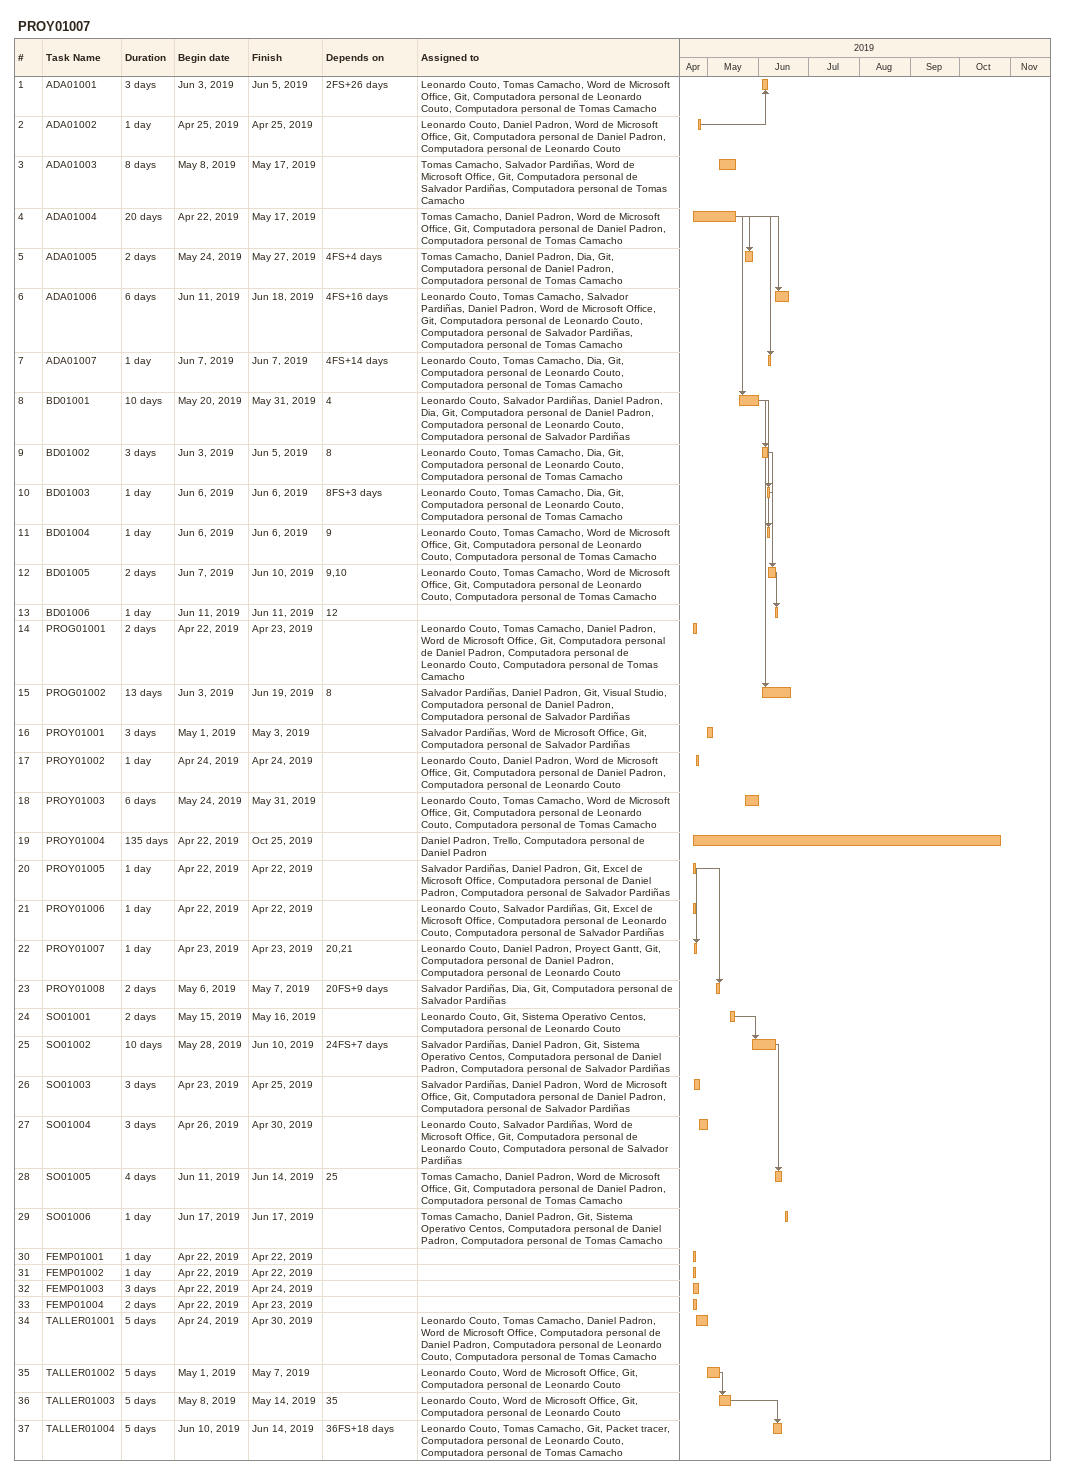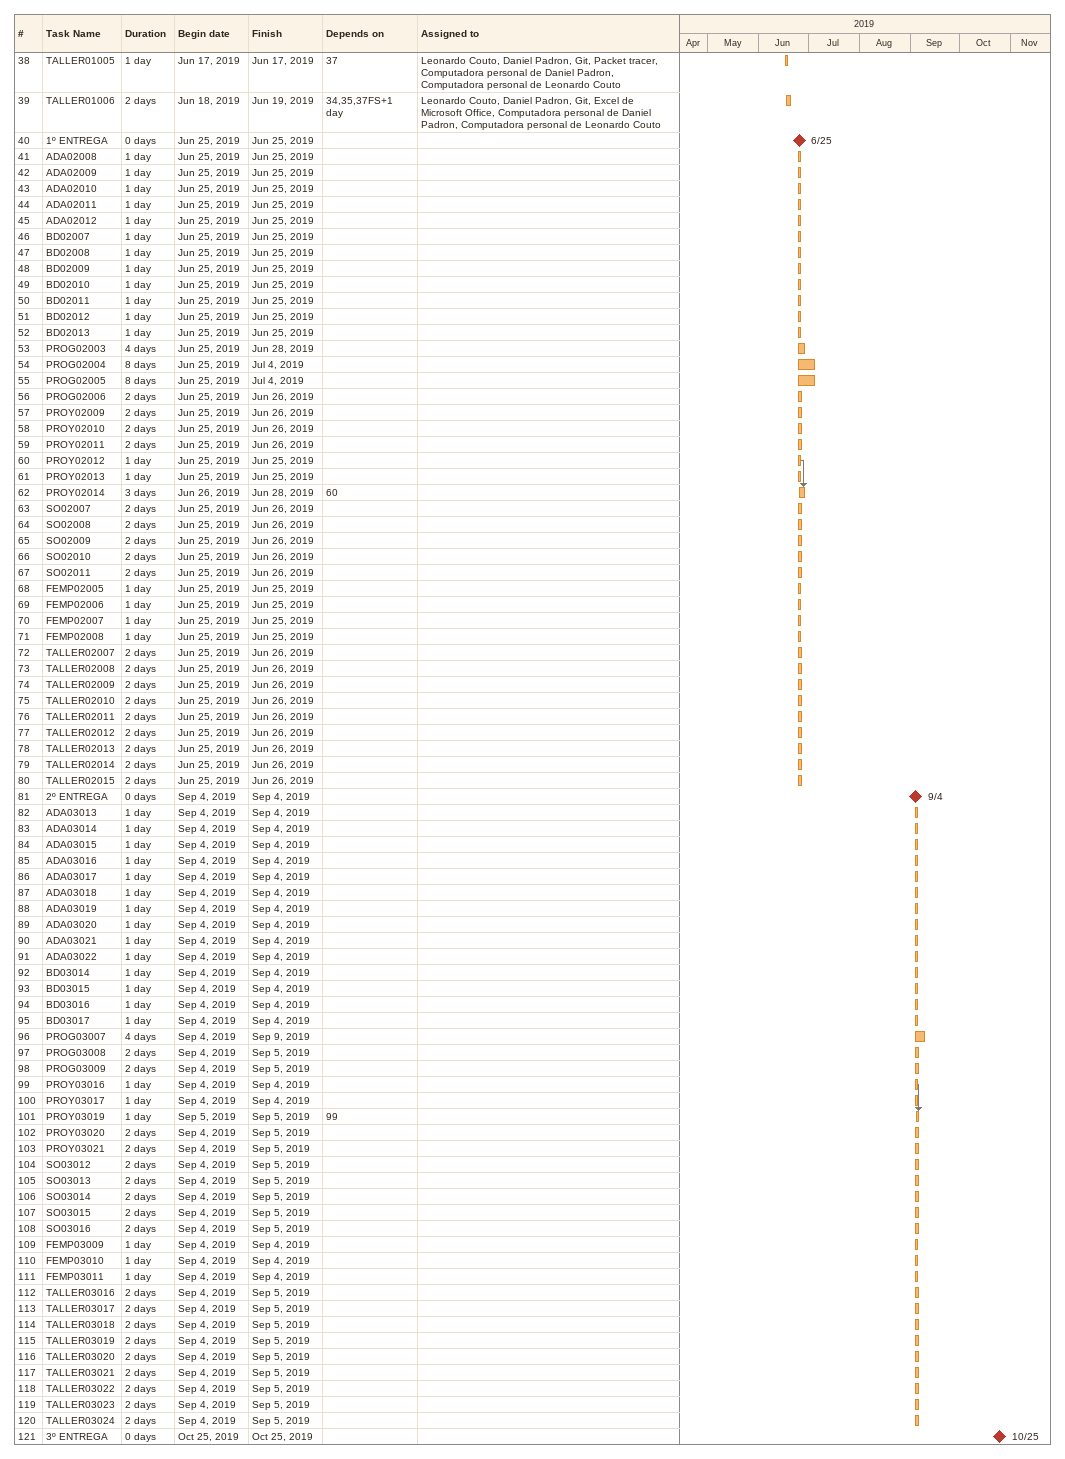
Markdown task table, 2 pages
PROY01007

| ID | Task | Duration | Start | Finish | Predecessors | Resources |
|---|---|---|---|---|---|---|
| 1 | ADA01001 | 3d | 2019-06-03 | 2019-06-05 | 2FS+26d | Leonardo Couto, Tomas Camacho, Word de Microsoft Office, Git, Computadora personal de Leonardo Couto, Computadora personal de Tomas Camacho |
| 2 | ADA01002 | 1d | 2019-04-25 | 2019-04-25 |  | Leonardo Couto, Daniel Padron, Word de Microsoft Office, Git, Computadora personal de Daniel Padron, Computadora personal de Leonardo Couto |
| 3 | ADA01003 | 8d | 2019-05-08 | 2019-05-17 |  | Tomas Camacho, Salvador Pardiñas, Word de Microsoft Office, Git, Computadora personal de Salvador Pardiñas, Computadora personal de Tomas Camacho |
| 4 | ADA01004 | 20d | 2019-04-22 | 2019-05-17 |  | Tomas Camacho, Daniel Padron, Word de Microsoft Office, Git, Computadora personal de Daniel Padron, Computadora personal de Tomas Camacho |
| 5 | ADA01005 | 2d | 2019-05-24 | 2019-05-27 | 4FS+4d | Tomas Camacho, Daniel Padron, Dia, Git, Computadora personal de Daniel Padron, Computadora personal de Tomas Camacho |
| 6 | ADA01006 | 6d | 2019-06-11 | 2019-06-18 | 4FS+16d | Leonardo Couto, Tomas Camacho, Salvador Pardiñas, Daniel Padron, Word de Microsoft Office, Git, Computadora personal de Leonardo Couto, Computadora personal de Salvador Pardiñas, Computadora personal de Tomas Camacho |
| 7 | ADA01007 | 1d | 2019-06-07 | 2019-06-07 | 4FS+14d | Leonardo Couto, Tomas Camacho, Dia, Git, Computadora personal de Leonardo Couto, Computadora personal de Tomas Camacho |
| 8 | BD01001 | 10d | 2019-05-20 | 2019-05-31 | 4 | Leonardo Couto, Salvador Pardiñas, Daniel Padron, Dia, Git, Computadora personal de Daniel Padron, Computadora personal de Leonardo Couto, Computadora personal de Salvador Pardiñas |
| 9 | BD01002 | 3d | 2019-06-03 | 2019-06-05 | 8 | Leonardo Couto, Tomas Camacho, Dia, Git, Computadora personal de Leonardo Couto, Computadora personal de Tomas Camacho |
| 10 | BD01003 | 1d | 2019-06-06 | 2019-06-06 | 8FS+3d | Leonardo Couto, Tomas Camacho, Dia, Git, Computadora personal de Leonardo Couto, Computadora personal de Tomas Camacho |
| 11 | BD01004 | 1d | 2019-06-06 | 2019-06-06 | 9 | Leonardo Couto, Tomas Camacho, Word de Microsoft Office, Git, Computadora personal de Leonardo Couto, Computadora personal de Tomas Camacho |
| 12 | BD01005 | 2d | 2019-06-07 | 2019-06-10 | 9, 10 | Leonardo Couto, Tomas Camacho, Word de Microsoft Office, Git, Computadora personal de Leonardo Couto, Computadora personal de Tomas Camacho |
| 13 | BD01006 | 1d | 2019-06-11 | 2019-06-11 | 12 |  |
| 14 | PROG01001 | 2d | 2019-04-22 | 2019-04-23 |  | Leonardo Couto, Tomas Camacho, Daniel Padron, Word de Microsoft Office, Git, Computadora personal de Daniel Padron, Computadora personal de Leonardo Couto, Computadora personal de Tomas Camacho |
| 15 | PROG01002 | 13d | 2019-06-03 | 2019-06-19 | 8 | Salvador Pardiñas, Daniel Padron, Git, Visual Studio, Computadora personal de Daniel Padron, Computadora personal de Salvador Pardiñas |
| 16 | PROY01001 | 3d | 2019-05-01 | 2019-05-03 |  | Salvador Pardiñas, Word de Microsoft Office, Git, Computadora personal de Salvador Pardiñas |
| 17 | PROY01002 | 1d | 2019-04-24 | 2019-04-24 |  | Leonardo Couto, Daniel Padron, Word de Microsoft Office, Git, Computadora personal de Daniel Padron, Computadora personal de Leonardo Couto |
| 18 | PROY01003 | 6d | 2019-05-24 | 2019-05-31 |  | Leonardo Couto, Tomas Camacho, Word de Microsoft Office, Git, Computadora personal de Leonardo Couto, Computadora personal de Tomas Camacho |
| 19 | PROY01004 | 135d | 2019-04-22 | 2019-10-25 |  | Daniel Padron, Trello, Computadora personal de Daniel Padron |
| 20 | PROY01005 | 1d | 2019-04-22 | 2019-04-22 |  | Salvador Pardiñas, Daniel Padron, Git, Excel de Microsoft Office, Computadora personal de Daniel Padron, Computadora personal de Salvador Pardiñas |
| 21 | PROY01006 | 1d | 2019-04-22 | 2019-04-22 |  | Leonardo Couto, Salvador Pardiñas, Git, Excel de Microsoft Office, Computadora personal de Leonardo Couto, Computadora personal de Salvador Pardiñas |
| 22 | PROY01007 | 1d | 2019-04-23 | 2019-04-23 | 20, 21 | Leonardo Couto, Daniel Padron, Proyect Gantt, Git, Computadora personal de Daniel Padron, Computadora personal de Leonardo Couto |
| 23 | PROY01008 | 2d | 2019-05-06 | 2019-05-07 | 20FS+9d | Salvador Pardiñas, Dia, Git, Computadora personal de Salvador Pardiñas |
| 24 | SO01001 | 2d | 2019-05-15 | 2019-05-16 |  | Leonardo Couto, Git, Sistema Operativo Centos, Computadora personal de Leonardo Couto |
| 25 | SO01002 | 10d | 2019-05-28 | 2019-06-10 | 24FS+7d | Salvador Pardiñas, Daniel Padron, Git, Sistema Operativo Centos, Computadora personal de Daniel Padron, Computadora personal de Salvador Pardiñas |
| 26 | SO01003 | 3d | 2019-04-23 | 2019-04-25 |  | Salvador Pardiñas, Daniel Padron, Word de Microsoft Office, Git, Computadora personal de Daniel Padron, Computadora personal de Salvador Pardiñas |
| 27 | SO01004 | 3d | 2019-04-26 | 2019-04-30 |  | Leonardo Couto, Salvador Pardiñas, Word de Microsoft Office, Git, Computadora personal de Leonardo Couto, Computadora personal de Salvador Pardiñas |
| 28 | SO01005 | 4d | 2019-06-11 | 2019-06-14 | 25 | Tomas Camacho, Daniel Padron, Word de Microsoft Office, Git, Computadora personal de Daniel Padron, Computadora personal de Tomas Camacho |
| 29 | SO01006 | 1d | 2019-06-17 | 2019-06-17 |  | Tomas Camacho, Daniel Padron, Git, Sistema Operativo Centos, Computadora personal de Daniel Padron, Computadora personal de Tomas Camacho |
| 30 | FEMP01001 | 1d | 2019-04-22 | 2019-04-22 |  |  |
| 31 | FEMP01002 | 1d | 2019-04-22 | 2019-04-22 |  |  |
| 32 | FEMP01003 | 3d | 2019-04-22 | 2019-04-24 |  |  |
| 33 | FEMP01004 | 2d | 2019-04-22 | 2019-04-23 |  |  |
| 34 | TALLER01001 | 5d | 2019-04-24 | 2019-04-30 |  | Leonardo Couto, Tomas Camacho, Daniel Padron, Word de Microsoft Office, Computadora personal de Daniel Padron, Computadora personal de Leonardo Couto, Computadora personal de Tomas Camacho |
| 35 | TALLER01002 | 5d | 2019-05-01 | 2019-05-07 |  | Leonardo Couto, Word de Microsoft Office, Git, Computadora personal de Leonardo Couto |
| 36 | TALLER01003 | 5d | 2019-05-08 | 2019-05-14 | 35 | Leonardo Couto, Word de Microsoft Office, Git, Computadora personal de Leonardo Couto |
| 37 | TALLER01004 | 5d | 2019-06-10 | 2019-06-14 | 36FS+18d | Leonardo Couto, Tomas Camacho, Git, Packet tracer, Computadora personal de Leonardo Couto, Computadora personal de Tomas Camacho |
| 38 | TALLER01005 | 1d | 2019-06-17 | 2019-06-17 | 37 | Leonardo Couto, Daniel Padron, Git, Packet tracer, Computadora personal de Daniel Padron, Computadora personal de Leonardo Couto |
| 39 | TALLER01006 | 2d | 2019-06-18 | 2019-06-19 | 34, 35, 37FS+1d | Leonardo Couto, Daniel Padron, Git, Excel de Microsoft Office, Computadora personal de Daniel Padron, Computadora personal de Leonardo Couto |
| 40 | 1º ENTREGA | 0d | 2019-06-25 | 2019-06-25 |  |  |
| 41 | ADA02008 | 1d | 2019-06-25 | 2019-06-25 |  |  |
| 42 | ADA02009 | 1d | 2019-06-25 | 2019-06-25 |  |  |
| 43 | ADA02010 | 1d | 2019-06-25 | 2019-06-25 |  |  |
| 44 | ADA02011 | 1d | 2019-06-25 | 2019-06-25 |  |  |
| 45 | ADA02012 | 1d | 2019-06-25 | 2019-06-25 |  |  |
| 46 | BD02007 | 1d | 2019-06-25 | 2019-06-25 |  |  |
| 47 | BD02008 | 1d | 2019-06-25 | 2019-06-25 |  |  |
| 48 | BD02009 | 1d | 2019-06-25 | 2019-06-25 |  |  |
| 49 | BD02010 | 1d | 2019-06-25 | 2019-06-25 |  |  |
| 50 | BD02011 | 1d | 2019-06-25 | 2019-06-25 |  |  |
| 51 | BD02012 | 1d | 2019-06-25 | 2019-06-25 |  |  |
| 52 | BD02013 | 1d | 2019-06-25 | 2019-06-25 |  |  |
| 53 | PROG02003 | 4d | 2019-06-25 | 2019-06-28 |  |  |
| 54 | PROG02004 | 8d | 2019-06-25 | 2019-07-04 |  |  |
| 55 | PROG02005 | 8d | 2019-06-25 | 2019-07-04 |  |  |
| 56 | PROG02006 | 2d | 2019-06-25 | 2019-06-26 |  |  |
| 57 | PROY02009 | 2d | 2019-06-25 | 2019-06-26 |  |  |
| 58 | PROY02010 | 2d | 2019-06-25 | 2019-06-26 |  |  |
| 59 | PROY02011 | 2d | 2019-06-25 | 2019-06-26 |  |  |
| 60 | PROY02012 | 1d | 2019-06-25 | 2019-06-25 |  |  |
| 61 | PROY02013 | 1d | 2019-06-25 | 2019-06-25 |  |  |
| 62 | PROY02014 | 3d | 2019-06-26 | 2019-06-28 | 60 |  |
| 63 | SO02007 | 2d | 2019-06-25 | 2019-06-26 |  |  |
| 64 | SO02008 | 2d | 2019-06-25 | 2019-06-26 |  |  |
| 65 | SO02009 | 2d | 2019-06-25 | 2019-06-26 |  |  |
| 66 | SO02010 | 2d | 2019-06-25 | 2019-06-26 |  |  |
| 67 | SO02011 | 2d | 2019-06-25 | 2019-06-26 |  |  |
| 68 | FEMP02005 | 1d | 2019-06-25 | 2019-06-25 |  |  |
| 69 | FEMP02006 | 1d | 2019-06-25 | 2019-06-25 |  |  |
| 70 | FEMP02007 | 1d | 2019-06-25 | 2019-06-25 |  |  |
| 71 | FEMP02008 | 1d | 2019-06-25 | 2019-06-25 |  |  |
| 72 | TALLER02007 | 2d | 2019-06-25 | 2019-06-26 |  |  |
| 73 | TALLER02008 | 2d | 2019-06-25 | 2019-06-26 |  |  |
| 74 | TALLER02009 | 2d | 2019-06-25 | 2019-06-26 |  |  |
| 75 | TALLER02010 | 2d | 2019-06-25 | 2019-06-26 |  |  |
| 76 | TALLER02011 | 2d | 2019-06-25 | 2019-06-26 |  |  |
| 77 | TALLER02012 | 2d | 2019-06-25 | 2019-06-26 |  |  |
| 78 | TALLER02013 | 2d | 2019-06-25 | 2019-06-26 |  |  |
| 79 | TALLER02014 | 2d | 2019-06-25 | 2019-06-26 |  |  |
| 80 | TALLER02015 | 2d | 2019-06-25 | 2019-06-26 |  |  |
| 81 | 2º ENTREGA | 0d | 2019-09-04 | 2019-09-04 |  |  |
| 82 | ADA03013 | 1d | 2019-09-04 | 2019-09-04 |  |  |
| 83 | ADA03014 | 1d | 2019-09-04 | 2019-09-04 |  |  |
| 84 | ADA03015 | 1d | 2019-09-04 | 2019-09-04 |  |  |
| 85 | ADA03016 | 1d | 2019-09-04 | 2019-09-04 |  |  |
| 86 | ADA03017 | 1d | 2019-09-04 | 2019-09-04 |  |  |
| 87 | ADA03018 | 1d | 2019-09-04 | 2019-09-04 |  |  |
| 88 | ADA03019 | 1d | 2019-09-04 | 2019-09-04 |  |  |
| 89 | ADA03020 | 1d | 2019-09-04 | 2019-09-04 |  |  |
| 90 | ADA03021 | 1d | 2019-09-04 | 2019-09-04 |  |  |
| 91 | ADA03022 | 1d | 2019-09-04 | 2019-09-04 |  |  |
| 92 | BD03014 | 1d | 2019-09-04 | 2019-09-04 |  |  |
| 93 | BD03015 | 1d | 2019-09-04 | 2019-09-04 |  |  |
| 94 | BD03016 | 1d | 2019-09-04 | 2019-09-04 |  |  |
| 95 | BD03017 | 1d | 2019-09-04 | 2019-09-04 |  |  |
| 96 | PROG03007 | 4d | 2019-09-04 | 2019-09-09 |  |  |
| 97 | PROG03008 | 2d | 2019-09-04 | 2019-09-05 |  |  |
| 98 | PROG03009 | 2d | 2019-09-04 | 2019-09-05 |  |  |
| 99 | PROY03016 | 1d | 2019-09-04 | 2019-09-04 |  |  |
| 100 | PROY03017 | 1d | 2019-09-04 | 2019-09-04 |  |  |
| 101 | PROY03019 | 1d | 2019-09-05 | 2019-09-05 | 99 |  |
| 102 | PROY03020 | 2d | 2019-09-04 | 2019-09-05 |  |  |
| 103 | PROY03021 | 2d | 2019-09-04 | 2019-09-05 |  |  |
| 104 | SO03012 | 2d | 2019-09-04 | 2019-09-05 |  |  |
| 105 | SO03013 | 2d | 2019-09-04 | 2019-09-05 |  |  |
| 106 | SO03014 | 2d | 2019-09-04 | 2019-09-05 |  |  |
| 107 | SO03015 | 2d | 2019-09-04 | 2019-09-05 |  |  |
| 108 | SO03016 | 2d | 2019-09-04 | 2019-09-05 |  |  |
| 109 | FEMP03009 | 1d | 2019-09-04 | 2019-09-04 |  |  |
| 110 | FEMP03010 | 1d | 2019-09-04 | 2019-09-04 |  |  |
| 111 | FEMP03011 | 1d | 2019-09-04 | 2019-09-04 |  |  |
| 112 | TALLER03016 | 2d | 2019-09-04 | 2019-09-05 |  |  |
| 113 | TALLER03017 | 2d | 2019-09-04 | 2019-09-05 |  |  |
| 114 | TALLER03018 | 2d | 2019-09-04 | 2019-09-05 |  |  |
| 115 | TALLER03019 | 2d | 2019-09-04 | 2019-09-05 |  |  |
| 116 | TALLER03020 | 2d | 2019-09-04 | 2019-09-05 |  |  |
| 117 | TALLER03021 | 2d | 2019-09-04 | 2019-09-05 |  |  |
| 118 | TALLER03022 | 2d | 2019-09-04 | 2019-09-05 |  |  |
| 119 | TALLER03023 | 2d | 2019-09-04 | 2019-09-05 |  |  |
| 120 | TALLER03024 | 2d | 2019-09-04 | 2019-09-05 |  |  |
| 121 | 3º ENTREGA | 0d | 2019-10-25 | 2019-10-25 |  |  |
